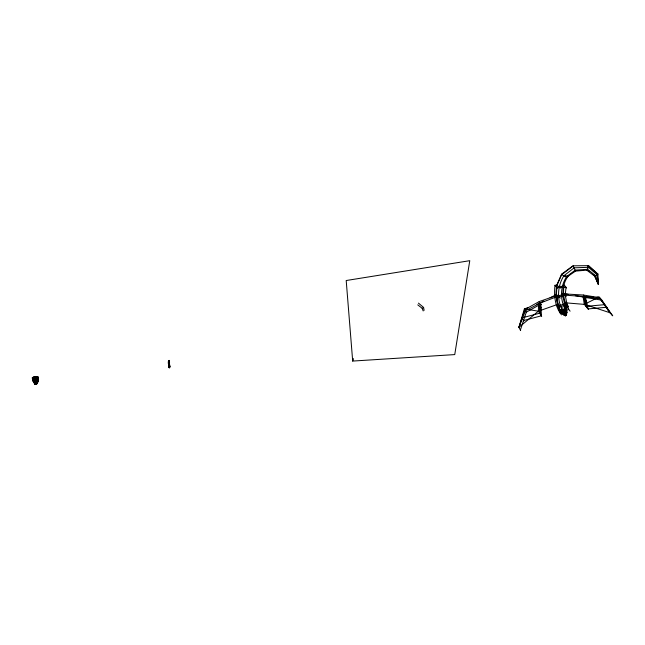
<?xml version="1.0" encoding="UTF-8"?>
<svg xmlns="http://www.w3.org/2000/svg" width="645" height="645" viewBox="0 0 645 645"><rect width="100%" height="100%" fill="white"/><g stroke="black" fill="none" stroke-linecap="round" stroke-linejoin="round"><path stroke-width="0.97" d="M565.592 307.625L565.197 308.6L562.109 310.124L561.706 311.196C565.213 320.291 568.834 312.946 565.592 307.625L566.447 309.64L566.479 312.656L566.342 309.205L565.834 309.221M541.679 316.389L538.373 311.18L538.583 303.658L543.856 300.973M352.686 361.071L346.204 280.527L469.77 260.685L454.749 354.589L352.686 361.071L352.807 358.564M169.014 362.635L169.756 367.255L169.127 360.394L168.377 361.587C167.7 365.828 170.393 364.449 169.304 361.071M560.836 311.866L564.44 315.195L565.101 315.365L565.125 314.897L564.988 315.316C562.883 314.438 559.989 312.253 560.118 309.826M566.439 315.203L566.52 311.575L565.609 309.487L564.552 309.052L566.463 313.349L566.487 315.268L565.23 315.703L565.012 314.945M598.294 284.147L597.931 274.012L588.619 265.659L572.97 265.813L561.585 274.181L556.748 285.155L554.998 285.284C553.789 295.394 554.966 306.738 561.537 314.905M556.232 297.651L556.82 287.654L566.036 287.299L565.222 295.136L567.084 304.633L568.729 309.334L560.207 313.051L558.175 307.278L556.232 297.651L565.222 295.136M564.472 313.631C556.691 302.755 556.659 286.961 563.915 275.754L574.179 267.82L588.482 267.312L597.31 274.923L598.189 284.042L594.448 275.496L592.981 274.359M38.184 378.994L37.313 383.348L36.588 383.783L37.886 379.22L37.628 377.567C38.789 376.011 33.089 376.664 32.25 377.914L33.145 381.082L35.112 384.315L33.153 381.227L32.742 379.075L33.306 378.26L37.628 377.567L32.25 377.914L33.306 378.26C34.79 383.775 35.733 385.283 34.564 383.501M561.585 274.181L561.618 274.77L563.915 275.754L568.108 276.237L575.525 271.11L586.732 270.142L588.482 267.312L588.619 265.659L587.958 265.555L587.595 266.409M597.576 277.511L598.189 284.042L595.803 275.85L587.643 269.312L575.227 270.134L566.802 276.407C559.562 286.961 559.812 302.134 567.173 312.454M562.972 312.365L561.731 312.914L560.102 310.938L560.457 310.567L560.618 311.72C563.674 312.446 568.826 320.605 562.706 311.914L562.787 310.866L562.109 310.124L559.957 310.108M568.108 276.237C561.077 285.614 562.174 297.498 565.939 307.915L564.673 309.076L560.078 310.471C556.724 302.489 555.256 293.749 556.748 285.155L556.184 295.636L539.228 301.546L524.772 309.6L518.927 327.338L520.636 330.571M570.115 311.172C563.956 304.158 562.642 293.878 564.117 284.929L566.592 287.984M566.173 314.889L566.391 309.423M560.078 310.471L558.457 305.133M33.975 382.469L36.749 382.396L36.846 379.703L35.693 378.107C34.911 379.607 35.797 387.29 36.894 382.283M36.128 383.404L36.039 384.243L36.064 379.873L35.451 379.026L32.742 379.075L32.581 378.268M35.886 377.277L38.12 377.14L38.442 377.897L38.023 381.719L36.975 383.678L37.934 381.542L37.95 379.744L37.539 380.582L37.934 381.026M168.377 361.587L169.256 367.811L168.474 361.442M352.71 360.531L353.218 358.685M556.562 296.611L558.119 304.23L538.373 311.18L518.927 327.338L524.369 308.915L527.924 307.601M34.999 383.557L34.008 382.695L33.588 379.147M566.447 309.64L565.109 310.938L561.053 312.003M520.37 330.071L526.288 312.18L540.889 304.053L541.324 315.824L523.53 320.533M35.862 383.444L37.104 383.638L37.208 383.041L37.087 383.565M35.217 376.97L33.975 378.212L34.991 384.307L36.975 383.678L36.749 381.8M518.927 327.338L525.457 310.769L540.236 303.061L561.368 294.934L584.62 296.507L600.624 298.812L609.968 312.736L612.75 315.84M35.935 383.743L37.499 383.219L37.031 383.251M566.334 314.236L566.06 314.841L566.35 314.365M169.079 365.86L169.224 367.731M169.256 367.674L169.885 366.626L169.014 360.571M169.474 365.497L169.127 360.394M563.593 314.341L564.843 315.26L566.608 314.244M35.177 377.994L36.572 377.906L37.273 380.816L33.153 381.227L32.621 379.55L33.443 378.921M168.506 363.449L169.458 361.926M169.24 361.176L168.418 362.498L169.184 367.803M597.931 274.012L597.31 274.923L594.553 276.092L586.732 270.142M37.692 380.615L38.386 380.074L38.039 376.962L36.08 377.091L35.023 378.147L35.451 381.203M564.028 314.421L566.584 313.027M36.241 384.033L35.048 379.05L37.845 378.341L38.442 377.897L38.12 377.14M36.386 382.541L35.612 382.695L35.459 381.203L36.241 381.155M33.621 381.316L34.403 381.268L33.975 378.212M34.669 382.654L34.008 382.695M560.352 310.406L560.553 311.213L561.223 311.245L564.689 310.035L566.205 308.729L565.802 308.012M34.29 379.865L32.782 379.961L32.516 378.946L32.734 378.155L34.129 378.067M35.338 379.792L37.886 379.22M36.257 376.906L36.225 377.857M36.644 383.372L34.572 383.702M559.538 309.165L556.361 304.754L558.119 304.23L558.127 305.198L560.32 305.254L563.254 304.384L564.585 303.271M575.525 271.11L573.187 265.917L561.618 274.77L556.74 285.912L559.086 286.453L562.085 286.364L563.472 285.711M35.539 383.848L36.217 383.598M562.787 310.866C565.633 316.727 563.375 307.407 561.263 310.326C560.223 316.179 570.293 311.382 565.085 308.649M417.758 304.851L422.185 308.318L423.588 307.423L418.444 303.11M550.016 297.845L556.175 294.709L554.418 295.2L557.199 298.974M564.407 302.731L584.33 304.375L597.27 297.885M561.706 311.196C563.609 308.012 567.052 318.17 564.488 315.179M563.77 309.229L564.198 310.108L565.609 309.487M562.706 311.914L563.488 311.43M565.52 310.68L564.568 310.954M563.311 313.131L564.182 312.865M565.23 315.703L566.536 315.131L565.189 312.301L566.004 311.946M565.778 313.647L566.463 313.349M564.778 314.913L564.302 315.123L565.101 315.365M566.649 314.325L566.06 314.841M566.528 314.526L566.487 315.268L563.867 309.35M558.376 310.471L560.183 309.681M566.81 306.786L564.996 307.576L565.939 307.915M37.845 378.341L37.087 378.655L36.572 377.906M536.801 304.311L538.583 303.658L541.373 307.923M558.175 307.278L567.084 304.633M35.451 379.026L36.555 378.833M604.438 304.698L585.974 306.359L583.354 295.023L562.706 293.814L561.368 294.934L563.19 297.297M606.743 307.254L588.095 308.923L585.45 297.482L601.866 300.175L612.323 315.357M37.62 376.817L33.854 377.059L34.032 377.825M33.064 377.285L35.032 377.156L35.177 377.93M32.613 377.486L34.838 377.349M32.742 379.075L34.12 378.986M33.314 380.05L36.064 379.873M35.588 381.074L36.967 380.985M36.596 381.953L37.934 381.542M33.895 382.574L34.911 382.404M35.846 382.453L36.749 382.396M34.491 383.582L35.08 383.469M34.975 384.21L36.249 384.13M593.045 297.039L583.112 297.063L575.267 295.66M597.012 297.022L598.995 297.014L602.277 300.626M558.465 295.741L556.184 295.636L558.006 295.128L560.255 298.119M538.373 311.18L524.369 308.915L526.57 312.656M562.521 293.386L568.406 294.434M563.117 314.131L561.755 312.486L561.731 312.914M586.652 301.247L583.112 297.063L584.33 304.375L609.968 312.736L599.608 297.684L583.354 295.023L585.902 298.006M38.442 377.897L37.733 377.591L37.902 378.462M37.12 377.019L38.168 377.736M37.313 383.348L37.104 383.638M587.135 269.803L589.328 271.513M587.958 265.555L596.52 273.149M604.107 304.335L607.163 307.721M566.802 276.407L567.6 277.342M565.359 276.084L566.149 277.011M563.915 275.754L564.697 276.681M584.33 304.375L588.546 309.471M562.085 286.364L563.448 288.073M559.086 286.453L560.424 288.162M563.327 292.709L566.246 296.442M554.998 285.284L557.288 288.259M564.689 310.035L565.197 312.309M564.198 310.108L565.262 312.39M565.181 302.126L568.511 306.504M32.621 379.55L33.387 380.566M563.254 304.384L565.504 307.391M560.32 305.254L562.529 308.278M598.995 297.014L609.968 312.736M541.252 304.593L539.228 301.546L539.663 313.212L522.047 317.88L523.804 321.017M565.278 315.558L564.302 315.123L564.859 315.018M594.448 275.496L598.189 284.042L597.463 281.204M562.795 309.826L563.117 310.576M422.185 308.318L423.176 310.946M168.643 361.168L169.216 363.901M584.62 296.507L587.256 307.907M35.467 377.704L35.612 378.478M35.023 378.147L35.177 378.921M35.983 383.315L36.16 384.251M34.411 377.776L34.564 378.542M423.588 307.423L424.112 310.35M168.901 360.757L169.837 367.223M540.236 303.061L540.663 314.784M168.885 362.837L168.901 364.417"/></g></svg>
